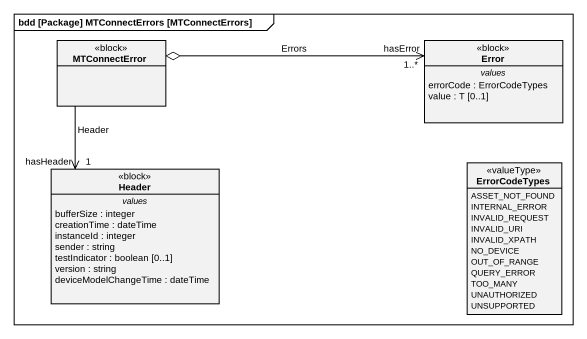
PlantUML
@startuml
mainframe bdd [Package] MTConnectErrors [MTConnectErrors]
hide circle
hide empty members
class MTConnectError <<block>>
class Error <<block>> {
  -- values --
  errorCode : ErrorCodeTypes
  value : T [0..1]
}
enum ErrorCodeTypes <<valueType>> {
  ASSET_NOT_FOUND
  INTERNAL_ERROR
  INVALID_REQUEST
  INVALID_URI
  INVALID_XPATH
  NO_DEVICE
  OUT_OF_RANGE
  QUERY_ERROR
  TOO_MANY
  UNAUTHORIZED
  UNSUPPORTED
}
class "Header" as Header_ <<block>> {
  -- values --
  bufferSize : integer
  creationTime : dateTime
  instanceId : integer
  sender : string
  testIndicator : boolean [0..1]
  version : string
  deviceModelChangeTime : dateTime
}
MTConnectError o-right-> "hasError\n1..*" Error : Errors
MTConnectError --> "hasHeader\n1" Header_ : Header
@enduml
